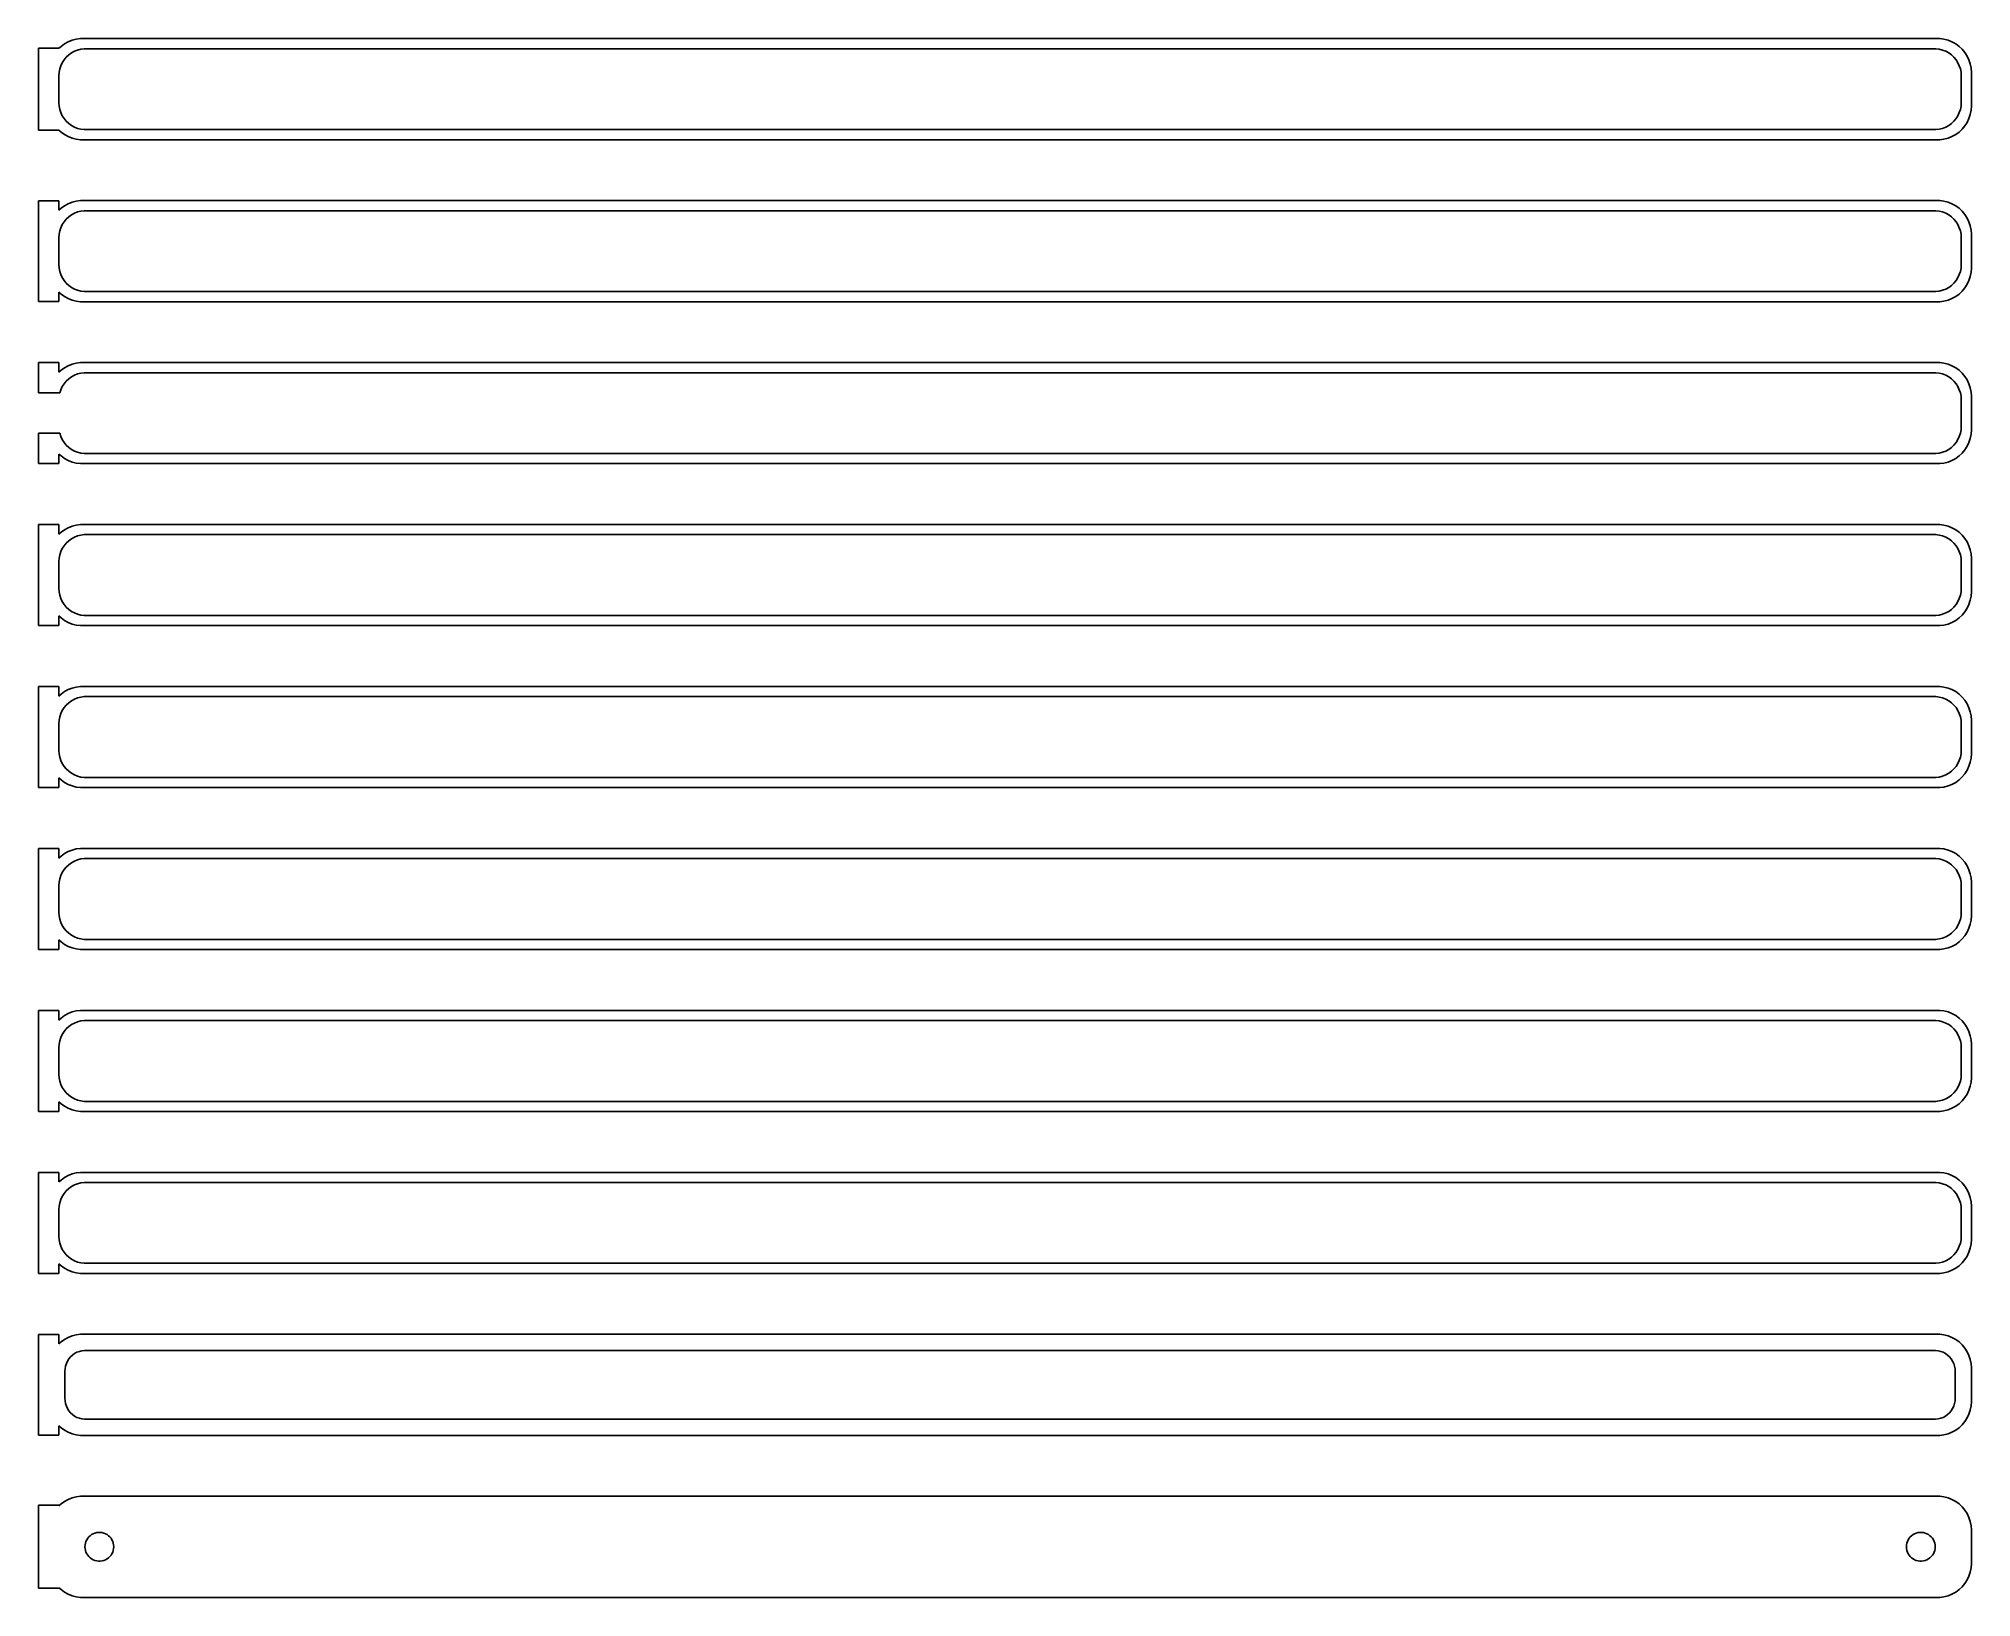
# Model space of a CAD drawing. Header units: metres. Extents: x -144 to 142, y 233 to 463.
import ezdxf

# ---------------------------------------------------------------- set-up
doc = ezdxf.new("R2010")
doc.units = ezdxf.units.M

msp = doc.modelspace()

# ---------------------------------------------------------------- linework, layer by layer
for p, q in [((-141, 462.059), (-144, 462.059)), ((-144, 462.059), (-144, 449.941)), ((-140.687, 462.353), (-141, 462.059)), ((-140.179, 462.722), (-140.687, 462.353)), ((-139.629, 463.024), (-140.179, 462.722)), ((-139.045, 463.255), (-139.629, 463.024)), ((-139.55, 461.082), (-139.143, 461.377)), ((-139.143, 461.377), (-138.703, 461.619)), ((-138.437, 463.411), (-139.045, 463.255)), ((-138.703, 461.619), (-138.236, 461.804)), ((-137.814, 463.49), (-138.437, 463.411)), ((-138.236, 461.804), (-137.75, 461.929)), ((137.814, 463.49), (-137.814, 463.49)), ((-137.75, 461.929), (-137.251, 461.992)), ((-137.251, 461.992), (137.251, 461.992)), ((137.251, 461.992), (137.75, 461.929)), ((137.75, 461.929), (138.236, 461.804)), ((138.437, 463.411), (137.814, 463.49)), ((138.236, 461.804), (138.703, 461.619)), ((139.045, 463.255), (138.437, 463.411)), ((138.703, 461.619), (139.143, 461.377)), ((139.629, 463.024), (139.045, 463.255)), ((139.143, 461.377), (139.55, 461.082)), ((140.179, 462.722), (139.629, 463.024)), ((140.687, 462.353), (140.179, 462.722)), ((141.145, 461.923), (140.687, 462.353)), ((141.545, 461.439), (141.145, 461.923)), ((141.882, 460.909), (141.545, 461.439)), ((-141, 458), (-140.968, 458.501)), ((-140.968, 458.501), (-140.874, 458.995)), ((-140.874, 458.995), (-140.719, 459.472)), ((-140.719, 459.472), (-140.505, 459.927)), ((-140.505, 459.927), (-140.236, 460.351)), ((-140.236, 460.351), (-139.916, 460.738)), ((-139.916, 460.738), (-139.55, 461.082)), ((139.55, 461.082), (139.916, 460.738)), ((139.916, 460.738), (140.236, 460.351)), ((140.236, 460.351), (140.505, 459.927)), ((140.505, 459.927), (140.719, 459.472)), ((140.719, 459.472), (140.874, 458.995)), ((140.874, 458.995), (140.968, 458.501)), ((140.968, 458.501), (141, 458)), ((142.149, 460.341), (141.882, 460.909)), ((142.343, 459.743), (142.149, 460.341)), ((142.461, 459.127), (142.343, 459.743)), ((142.5, 458.5), (142.461, 459.127)), ((142.5, 453.5), (142.5, 458.5)), ((-141, 454), (-141, 458)), ((141, 458), (141, 454)), ((-140.968, 453.499), (-141, 454)), ((-140.874, 453.005), (-140.968, 453.499)), ((-140.719, 452.528), (-140.874, 453.005)), ((140.874, 453.005), (140.719, 452.528)), ((140.968, 453.499), (140.874, 453.005)), ((141, 454), (140.968, 453.499)), ((142.343, 452.257), (142.461, 452.873)), ((142.461, 452.873), (142.5, 453.5)), ((-144, 449.941), (-141, 449.941)), ((-141, 449.941), (-140.687, 449.647)), ((-140.505, 452.073), (-140.719, 452.528)), ((-140.236, 451.649), (-140.505, 452.073)), ((-139.916, 451.262), (-140.236, 451.649)), ((-139.55, 450.918), (-139.916, 451.262)), ((-139.143, 450.623), (-139.55, 450.918)), ((-138.703, 450.381), (-139.143, 450.623)), ((-138.236, 450.196), (-138.703, 450.381)), ((-137.75, 450.071), (-138.236, 450.196)), ((-137.251, 450.008), (-137.75, 450.071)), ((137.251, 450.008), (-137.251, 450.008)), ((137.75, 450.071), (137.251, 450.008)), ((138.236, 450.196), (137.75, 450.071)), ((138.703, 450.381), (138.236, 450.196)), ((139.143, 450.623), (138.703, 450.381)), ((139.55, 450.918), (139.143, 450.623)), ((139.916, 451.262), (139.55, 450.918)), ((140.236, 451.649), (139.916, 451.262)), ((140.505, 452.073), (140.236, 451.649)), ((140.719, 452.528), (140.505, 452.073)), ((140.687, 449.647), (141.145, 450.077)), ((141.145, 450.077), (141.545, 450.561)), ((141.545, 450.561), (141.882, 451.091)), ((141.882, 451.091), (142.149, 451.659)), ((142.149, 451.659), (142.343, 452.257)), ((-140.687, 449.647), (-140.179, 449.278)), ((-140.179, 449.278), (-139.629, 448.976)), ((-139.629, 448.976), (-139.045, 448.745)), ((-139.045, 448.745), (-138.437, 448.589)), ((-138.437, 448.589), (-137.814, 448.51)), ((-137.814, 448.51), (137.814, 448.51)), ((137.814, 448.51), (138.437, 448.589)), ((138.437, 448.589), (139.045, 448.745)), ((139.045, 448.745), (139.629, 448.976)), ((139.629, 448.976), (140.179, 449.278)), ((140.179, 449.278), (140.687, 449.647)), ((-141, 439.467), (-144, 439.467)), ((-144, 439.467), (-144, 424.533)), ((-141, 438.059), (-141, 439.467)), ((-140.687, 438.353), (-141, 438.059)), ((-140.179, 438.722), (-140.687, 438.353)), ((-139.629, 439.024), (-140.179, 438.722)), ((-139.045, 439.255), (-139.629, 439.024)), ((-138.437, 439.411), (-139.045, 439.255)), ((-137.814, 439.49), (-138.437, 439.411)), ((137.814, 439.49), (-137.814, 439.49)), ((138.437, 439.411), (137.814, 439.49)), ((139.045, 439.255), (138.437, 439.411)), ((139.629, 439.024), (139.045, 439.255)), ((140.179, 438.722), (139.629, 439.024)), ((140.687, 438.353), (140.179, 438.722)), ((141.145, 437.923), (140.687, 438.353)), ((-140.719, 435.472), (-140.505, 435.927)), ((-140.505, 435.927), (-140.236, 436.351)), ((-140.236, 436.351), (-139.916, 436.738)), ((-139.916, 436.738), (-139.55, 437.082)), ((-139.55, 437.082), (-139.143, 437.377)), ((-139.143, 437.377), (-138.703, 437.619)), ((-138.703, 437.619), (-138.236, 437.804)), ((-138.236, 437.804), (-137.75, 437.929)), ((-137.75, 437.929), (-137.251, 437.992)), ((-137.251, 437.992), (137.251, 437.992)), ((137.251, 437.992), (137.75, 437.929)), ((137.75, 437.929), (138.236, 437.804)), ((138.236, 437.804), (138.703, 437.619)), ((138.703, 437.619), (139.143, 437.377)), ((139.143, 437.377), (139.55, 437.082)), ((139.55, 437.082), (139.916, 436.738)), ((139.916, 436.738), (140.236, 436.351)), ((140.236, 436.351), (140.505, 435.927)), ((140.505, 435.927), (140.719, 435.472)), ((141.545, 437.439), (141.145, 437.923)), ((141.882, 436.909), (141.545, 437.439)), ((142.149, 436.341), (141.882, 436.909)), ((142.343, 435.743), (142.149, 436.341)), ((142.461, 435.127), (142.343, 435.743)), ((-141, 434), (-140.968, 434.501)), ((-141, 430), (-141, 434)), ((-140.968, 434.501), (-140.874, 434.995)), ((-140.874, 434.995), (-140.719, 435.472)), ((140.719, 435.472), (140.874, 434.995)), ((140.874, 434.995), (140.968, 434.501)), ((140.968, 434.501), (141, 434)), ((141, 434), (141, 430)), ((142.5, 434.5), (142.461, 435.127)), ((142.5, 429.5), (142.5, 434.5)), ((-140.968, 429.499), (-141, 430)), ((141, 430), (140.968, 429.499)), ((-140.874, 429.005), (-140.968, 429.499)), ((-140.719, 428.528), (-140.874, 429.005)), ((-140.505, 428.073), (-140.719, 428.528)), ((-140.236, 427.649), (-140.505, 428.073)), ((-139.916, 427.262), (-140.236, 427.649)), ((-139.55, 426.918), (-139.916, 427.262)), ((-139.143, 426.623), (-139.55, 426.918)), ((139.55, 426.918), (139.143, 426.623)), ((139.916, 427.262), (139.55, 426.918)), ((140.236, 427.649), (139.916, 427.262)), ((140.505, 428.073), (140.236, 427.649)), ((140.719, 428.528), (140.505, 428.073)), ((140.874, 429.005), (140.719, 428.528)), ((140.968, 429.499), (140.874, 429.005)), ((141.545, 426.561), (141.882, 427.091)), ((141.882, 427.091), (142.149, 427.659)), ((142.149, 427.659), (142.343, 428.257)), ((142.343, 428.257), (142.461, 428.873)), ((142.461, 428.873), (142.5, 429.5)), ((-144, 424.533), (-141, 424.533)), ((-141, 424.533), (-141, 425.941)), ((-141, 425.941), (-140.687, 425.647)), ((-140.687, 425.647), (-140.179, 425.278)), ((-140.179, 425.278), (-139.629, 424.976)), ((-139.629, 424.976), (-139.045, 424.745)), ((-138.703, 426.381), (-139.143, 426.623)), ((-139.045, 424.745), (-138.437, 424.589)), ((-138.236, 426.196), (-138.703, 426.381)), ((-138.437, 424.589), (-137.814, 424.51)), ((-137.75, 426.071), (-138.236, 426.196)), ((-137.814, 424.51), (137.814, 424.51)), ((-137.251, 426.008), (-137.75, 426.071)), ((137.251, 426.008), (-137.251, 426.008)), ((137.75, 426.071), (137.251, 426.008)), ((138.236, 426.196), (137.75, 426.071)), ((137.814, 424.51), (138.437, 424.589)), ((138.703, 426.381), (138.236, 426.196)), ((138.437, 424.589), (139.045, 424.745)), ((139.143, 426.623), (138.703, 426.381)), ((139.045, 424.745), (139.629, 424.976)), ((139.629, 424.976), (140.179, 425.278)), ((140.179, 425.278), (140.687, 425.647)), ((140.687, 425.647), (141.145, 426.077)), ((141.145, 426.077), (141.545, 426.561)), ((-141, 415.49), (-144, 415.49)), ((-144, 415.49), (-144, 410.994)), ((-141, 414.059), (-141, 415.49)), ((-137.814, 415.49), (-138.437, 415.411)), ((137.814, 415.49), (-137.814, 415.49)), ((138.437, 415.411), (137.814, 415.49)), ((-140.687, 414.353), (-141, 414.059)), ((-140.179, 414.722), (-140.687, 414.353)), ((-140.236, 412.351), (-139.916, 412.738)), ((-139.629, 415.024), (-140.179, 414.722)), ((-139.916, 412.738), (-139.55, 413.082)), ((-139.045, 415.255), (-139.629, 415.024)), ((-139.55, 413.082), (-139.143, 413.377)), ((-139.143, 413.377), (-138.703, 413.619)), ((-138.437, 415.411), (-139.045, 415.255)), ((-138.703, 413.619), (-138.236, 413.804)), ((-138.236, 413.804), (-137.75, 413.929)), ((-137.75, 413.929), (-137.251, 413.992)), ((-137.251, 413.992), (137.251, 413.992)), ((137.251, 413.992), (137.75, 413.929)), ((137.75, 413.929), (138.236, 413.804)), ((138.236, 413.804), (138.703, 413.619)), ((139.045, 415.255), (138.437, 415.411)), ((138.703, 413.619), (139.143, 413.377)), ((139.629, 415.024), (139.045, 415.255)), ((139.143, 413.377), (139.55, 413.082)), ((139.55, 413.082), (139.916, 412.738)), ((140.179, 414.722), (139.629, 415.024)), ((139.916, 412.738), (140.236, 412.351)), ((140.687, 414.353), (140.179, 414.722)), ((141.145, 413.923), (140.687, 414.353)), ((141.545, 413.439), (141.145, 413.923)), ((141.882, 412.909), (141.545, 413.439)), ((142.149, 412.341), (141.882, 412.909)), ((-144, 410.994), (-140.874, 410.994)), ((-140.874, 410.995), (-140.719, 411.472)), ((-140.874, 410.994), (-140.874, 410.995)), ((-140.719, 411.472), (-140.505, 411.927)), ((-140.505, 411.927), (-140.236, 412.351)), ((140.236, 412.351), (140.505, 411.927)), ((140.505, 411.927), (140.719, 411.472)), ((140.719, 411.472), (140.874, 410.995)), ((140.874, 410.995), (140.968, 410.501)), ((140.968, 410.501), (141, 410)), ((141, 410), (141, 406)), ((142.343, 411.743), (142.149, 412.341)), ((142.461, 411.127), (142.343, 411.743)), ((142.5, 410.5), (142.461, 411.127)), ((142.5, 405.5), (142.5, 410.5)), ((-140.874, 405.006), (-144, 405.006)), ((-144, 405.006), (-144, 400.51)), ((-140.874, 405.005), (-140.874, 405.006)), ((-140.719, 404.528), (-140.874, 405.005)), ((-140.505, 404.073), (-140.719, 404.528)), ((-140.236, 403.649), (-140.505, 404.073)), ((140.505, 404.073), (140.236, 403.649)), ((140.719, 404.528), (140.505, 404.073)), ((140.874, 405.005), (140.719, 404.528)), ((140.968, 405.499), (140.874, 405.005)), ((141, 406), (140.968, 405.499)), ((142.149, 403.659), (142.343, 404.257)), ((142.343, 404.257), (142.461, 404.873)), ((142.461, 404.873), (142.5, 405.5)), ((-141, 401.941), (-140.687, 401.647)), ((-141, 400.51), (-141, 401.941)), ((-140.687, 401.647), (-140.179, 401.278)), ((-139.916, 403.262), (-140.236, 403.649)), ((-140.179, 401.278), (-139.629, 400.976)), ((-139.55, 402.918), (-139.916, 403.262)), ((-139.143, 402.623), (-139.55, 402.918)), ((-138.703, 402.381), (-139.143, 402.623)), ((-138.236, 402.196), (-138.703, 402.381)), ((-137.75, 402.071), (-138.236, 402.196)), ((-137.251, 402.008), (-137.75, 402.071)), ((137.251, 402.008), (-137.251, 402.008)), ((137.75, 402.071), (137.251, 402.008)), ((138.236, 402.196), (137.75, 402.071)), ((138.703, 402.381), (138.236, 402.196)), ((139.143, 402.623), (138.703, 402.381)), ((139.55, 402.918), (139.143, 402.623)), ((139.916, 403.262), (139.55, 402.918)), ((139.629, 400.976), (140.179, 401.278)), ((140.236, 403.649), (139.916, 403.262)), ((140.179, 401.278), (140.687, 401.647)), ((140.687, 401.647), (141.145, 402.077)), ((141.145, 402.077), (141.545, 402.561)), ((141.545, 402.561), (141.882, 403.091)), ((141.882, 403.091), (142.149, 403.659)), ((-144, 400.51), (-141, 400.51)), ((-139.629, 400.976), (-139.045, 400.745)), ((-139.045, 400.745), (-138.437, 400.589)), ((-138.437, 400.589), (-137.814, 400.51)), ((-137.814, 400.51), (137.814, 400.51)), ((137.814, 400.51), (138.437, 400.589)), ((138.437, 400.589), (139.045, 400.745)), ((139.045, 400.745), (139.629, 400.976)), ((-141, 391.49), (-144, 391.49)), ((-144, 391.49), (-144, 376.51)), ((-141, 390.059), (-141, 391.49)), ((-140.687, 390.353), (-141, 390.059)), ((-140.179, 390.722), (-140.687, 390.353)), ((-139.629, 391.024), (-140.179, 390.722)), ((-139.045, 391.255), (-139.629, 391.024)), ((-138.437, 391.411), (-139.045, 391.255)), ((-138.703, 389.619), (-138.236, 389.804)), ((-137.814, 391.49), (-138.437, 391.411)), ((-138.236, 389.804), (-137.75, 389.929)), ((137.814, 391.49), (-137.814, 391.49)), ((-137.75, 389.929), (-137.251, 389.992)), ((-137.251, 389.992), (137.251, 389.992)), ((137.251, 389.992), (137.75, 389.929)), ((137.75, 389.929), (138.236, 389.804)), ((138.437, 391.411), (137.814, 391.49)), ((138.236, 389.804), (138.703, 389.619)), ((139.045, 391.255), (138.437, 391.411)), ((139.629, 391.024), (139.045, 391.255)), ((140.179, 390.722), (139.629, 391.024)), ((140.687, 390.353), (140.179, 390.722)), ((141.145, 389.923), (140.687, 390.353)), ((141.545, 389.439), (141.145, 389.923)), ((-140.968, 386.501), (-140.874, 386.995)), ((-140.874, 386.995), (-140.719, 387.472)), ((-140.719, 387.472), (-140.505, 387.927)), ((-140.505, 387.927), (-140.236, 388.351)), ((-140.236, 388.351), (-139.916, 388.738)), ((-139.916, 388.738), (-139.55, 389.082)), ((-139.55, 389.082), (-139.143, 389.377)), ((-139.143, 389.377), (-138.703, 389.619)), ((138.703, 389.619), (139.143, 389.377)), ((139.143, 389.377), (139.55, 389.082)), ((139.55, 389.082), (139.916, 388.738)), ((139.916, 388.738), (140.236, 388.351)), ((140.236, 388.351), (140.505, 387.927)), ((140.505, 387.927), (140.719, 387.472)), ((140.719, 387.472), (140.874, 386.995)), ((140.874, 386.995), (140.968, 386.501)), ((141.882, 388.909), (141.545, 389.439)), ((142.149, 388.341), (141.882, 388.909)), ((142.343, 387.743), (142.149, 388.341)), ((142.461, 387.127), (142.343, 387.743)), ((142.5, 386.5), (142.461, 387.127)), ((-141, 386), (-140.968, 386.501)), ((-141, 382), (-141, 386)), ((140.968, 386.501), (141, 386)), ((141, 386), (141, 382)), ((142.5, 381.5), (142.5, 386.5)), ((-140.968, 381.499), (-141, 382)), ((-140.874, 381.005), (-140.968, 381.499)), ((140.968, 381.499), (140.874, 381.005)), ((141, 382), (140.968, 381.499)), ((142.461, 380.873), (142.5, 381.5)), ((-140.719, 380.528), (-140.874, 381.005)), ((-140.505, 380.073), (-140.719, 380.528)), ((-140.236, 379.649), (-140.505, 380.073)), ((-139.916, 379.262), (-140.236, 379.649)), ((-139.55, 378.918), (-139.916, 379.262)), ((-139.143, 378.623), (-139.55, 378.918)), ((-138.703, 378.381), (-139.143, 378.623)), ((-138.236, 378.196), (-138.703, 378.381)), ((-137.75, 378.071), (-138.236, 378.196)), ((138.236, 378.196), (137.75, 378.071)), ((138.703, 378.381), (138.236, 378.196)), ((139.143, 378.623), (138.703, 378.381)), ((139.55, 378.918), (139.143, 378.623)), ((139.916, 379.262), (139.55, 378.918)), ((140.236, 379.649), (139.916, 379.262)), ((140.505, 380.073), (140.236, 379.649)), ((140.719, 380.528), (140.505, 380.073)), ((140.874, 381.005), (140.719, 380.528)), ((141.145, 378.077), (141.545, 378.561)), ((141.545, 378.561), (141.882, 379.091)), ((141.882, 379.091), (142.149, 379.659)), ((142.149, 379.659), (142.343, 380.257)), ((142.343, 380.257), (142.461, 380.873)), ((-144, 376.51), (-141, 376.51)), ((-141, 377.941), (-140.687, 377.647)), ((-141, 376.51), (-141, 377.941)), ((-140.687, 377.647), (-140.179, 377.278)), ((-140.179, 377.278), (-139.629, 376.976)), ((-139.629, 376.976), (-139.045, 376.745)), ((-139.045, 376.745), (-138.437, 376.589)), ((-138.437, 376.589), (-137.814, 376.51)), ((-137.814, 376.51), (137.814, 376.51)), ((-137.251, 378.008), (-137.75, 378.071)), ((137.251, 378.008), (-137.251, 378.008)), ((137.75, 378.071), (137.251, 378.008)), ((137.814, 376.51), (138.437, 376.589)), ((138.437, 376.589), (139.045, 376.745)), ((139.045, 376.745), (139.629, 376.976)), ((139.629, 376.976), (140.179, 377.278)), ((140.179, 377.278), (140.687, 377.647)), ((140.687, 377.647), (141.145, 378.077)), ((-141, 367.49), (-144, 367.49)), ((-144, 367.49), (-144, 352.51)), ((-141, 366.059), (-141, 367.49)), ((-140.179, 366.722), (-140.687, 366.353)), ((-139.629, 367.024), (-140.179, 366.722)), ((-139.045, 367.255), (-139.629, 367.024)), ((-138.437, 367.411), (-139.045, 367.255)), ((-137.814, 367.49), (-138.437, 367.411)), ((137.814, 367.49), (-137.814, 367.49)), ((138.437, 367.411), (137.814, 367.49)), ((139.045, 367.255), (138.437, 367.411)), ((139.629, 367.024), (139.045, 367.255)), ((140.179, 366.722), (139.629, 367.024)), ((140.687, 366.353), (140.179, 366.722)), ((-140.687, 366.353), (-141, 366.059)), ((-140.719, 363.472), (-140.505, 363.927)), ((-140.505, 363.927), (-140.236, 364.351)), ((-140.236, 364.351), (-139.916, 364.738)), ((-139.916, 364.738), (-139.55, 365.082)), ((-139.55, 365.082), (-139.143, 365.377)), ((-139.143, 365.377), (-138.703, 365.619)), ((-138.703, 365.619), (-138.236, 365.804)), ((-138.236, 365.804), (-137.75, 365.929)), ((-137.75, 365.929), (-137.251, 365.992)), ((-137.251, 365.992), (137.251, 365.992)), ((137.251, 365.992), (137.75, 365.929)), ((137.75, 365.929), (138.236, 365.804)), ((138.236, 365.804), (138.703, 365.619)), ((138.703, 365.619), (139.143, 365.377)), ((139.143, 365.377), (139.55, 365.082)), ((139.55, 365.082), (139.916, 364.738)), ((139.916, 364.738), (140.236, 364.351)), ((140.236, 364.351), (140.505, 363.927)), ((140.505, 363.927), (140.719, 363.472)), ((141.145, 365.923), (140.687, 366.353)), ((141.545, 365.439), (141.145, 365.923)), ((141.882, 364.909), (141.545, 365.439)), ((142.149, 364.341), (141.882, 364.909)), ((142.343, 363.743), (142.149, 364.341)), ((-141, 362), (-140.968, 362.501)), ((-141, 358), (-141, 362)), ((-140.968, 362.501), (-140.874, 362.995)), ((-140.874, 362.995), (-140.719, 363.472)), ((140.719, 363.472), (140.874, 362.995)), ((140.874, 362.995), (140.968, 362.501)), ((140.968, 362.501), (141, 362)), ((141, 362), (141, 358)), ((142.461, 363.127), (142.343, 363.743)), ((142.5, 362.5), (142.461, 363.127)), ((142.5, 357.5), (142.5, 362.5)), ((-140.968, 357.499), (-141, 358)), ((-140.874, 357.005), (-140.968, 357.499)), ((-140.719, 356.528), (-140.874, 357.005)), ((-140.505, 356.073), (-140.719, 356.528)), ((-140.236, 355.649), (-140.505, 356.073)), ((-139.916, 355.262), (-140.236, 355.649)), ((-139.55, 354.918), (-139.916, 355.262)), ((139.916, 355.262), (139.55, 354.918)), ((140.236, 355.649), (139.916, 355.262)), ((140.505, 356.073), (140.236, 355.649)), ((140.719, 356.528), (140.505, 356.073)), ((140.874, 357.005), (140.719, 356.528)), ((140.968, 357.499), (140.874, 357.005)), ((141, 358), (140.968, 357.499)), ((141.882, 355.091), (142.149, 355.659)), ((142.149, 355.659), (142.343, 356.257)), ((142.343, 356.257), (142.461, 356.873)), ((142.461, 356.873), (142.5, 357.5)), ((-144, 352.51), (-141, 352.51)), ((-141, 353.941), (-140.687, 353.647)), ((-141, 352.51), (-141, 353.941)), ((-140.687, 353.647), (-140.179, 353.278)), ((-140.179, 353.278), (-139.629, 352.976)), ((-139.629, 352.976), (-139.045, 352.745)), ((-139.143, 354.623), (-139.55, 354.918)), ((-138.703, 354.381), (-139.143, 354.623)), ((-139.045, 352.745), (-138.437, 352.589)), ((-138.236, 354.196), (-138.703, 354.381)), ((-138.437, 352.589), (-137.814, 352.51)), ((-137.75, 354.071), (-138.236, 354.196)), ((-137.814, 352.51), (137.814, 352.51)), ((-137.251, 354.008), (-137.75, 354.071)), ((137.251, 354.008), (-137.251, 354.008)), ((137.75, 354.071), (137.251, 354.008)), ((138.236, 354.196), (137.75, 354.071)), ((137.814, 352.51), (138.437, 352.589)), ((138.703, 354.381), (138.236, 354.196)), ((138.437, 352.589), (139.045, 352.745)), ((139.143, 354.623), (138.703, 354.381)), ((139.045, 352.745), (139.629, 352.976)), ((139.55, 354.918), (139.143, 354.623)), ((139.629, 352.976), (140.179, 353.278)), ((140.179, 353.278), (140.687, 353.647)), ((140.687, 353.647), (141.145, 354.077)), ((141.145, 354.077), (141.545, 354.561)), ((141.545, 354.561), (141.882, 355.091)), ((-141, 343.49), (-144, 343.49)), ((-144, 343.49), (-144, 328.51)), ((-141, 342.059), (-141, 343.49)), ((-140.687, 342.353), (-141, 342.059)), ((-140.179, 342.722), (-140.687, 342.353)), ((-139.629, 343.024), (-140.179, 342.722)), ((-139.916, 340.738), (-139.55, 341.082)), ((-139.045, 343.255), (-139.629, 343.024)), ((-139.55, 341.082), (-139.143, 341.377)), ((-139.143, 341.377), (-138.703, 341.619)), ((-138.437, 343.411), (-139.045, 343.255)), ((-138.703, 341.619), (-138.236, 341.804)), ((-137.814, 343.49), (-138.437, 343.411)), ((-138.236, 341.804), (-137.75, 341.929)), ((137.814, 343.49), (-137.814, 343.49)), ((-137.75, 341.929), (-137.251, 341.992)), ((-137.251, 341.992), (137.251, 341.992)), ((137.251, 341.992), (137.75, 341.929)), ((137.75, 341.929), (138.236, 341.804)), ((138.437, 343.411), (137.814, 343.49)), ((138.236, 341.804), (138.703, 341.619)), ((139.045, 343.255), (138.437, 343.411)), ((138.703, 341.619), (139.143, 341.377)), ((139.629, 343.024), (139.045, 343.255)), ((139.143, 341.377), (139.55, 341.082)), ((139.55, 341.082), (139.916, 340.738)), ((140.179, 342.722), (139.629, 343.024)), ((140.687, 342.353), (140.179, 342.722)), ((141.145, 341.923), (140.687, 342.353)), ((141.545, 341.439), (141.145, 341.923)), ((141.882, 340.909), (141.545, 341.439)), ((-141, 338), (-140.968, 338.501)), ((-140.968, 338.501), (-140.874, 338.995)), ((-140.874, 338.995), (-140.719, 339.472)), ((-140.719, 339.472), (-140.505, 339.927)), ((-140.505, 339.927), (-140.236, 340.351)), ((-140.236, 340.351), (-139.916, 340.738)), ((139.916, 340.738), (140.236, 340.351)), ((140.236, 340.351), (140.505, 339.927)), ((140.505, 339.927), (140.719, 339.472)), ((140.719, 339.472), (140.874, 338.995)), ((140.874, 338.995), (140.968, 338.501)), ((140.968, 338.501), (141, 338)), ((142.149, 340.341), (141.882, 340.909)), ((142.343, 339.743), (142.149, 340.341)), ((142.461, 339.127), (142.343, 339.743)), ((142.5, 338.5), (142.461, 339.127)), ((142.5, 333.5), (142.5, 338.5)), ((-141, 334), (-141, 338)), ((141, 338), (141, 334)), ((-140.968, 333.499), (-141, 334)), ((-140.874, 333.005), (-140.968, 333.499)), ((-140.719, 332.528), (-140.874, 333.005)), ((-140.505, 332.073), (-140.719, 332.528)), ((140.719, 332.528), (140.505, 332.073)), ((140.874, 333.005), (140.719, 332.528)), ((140.968, 333.499), (140.874, 333.005)), ((141, 334), (140.968, 333.499)), ((142.343, 332.257), (142.461, 332.873)), ((142.461, 332.873), (142.5, 333.5)), ((-141, 329.941), (-140.687, 329.647)), ((-141, 328.51), (-141, 329.941)), ((-140.687, 329.647), (-140.179, 329.278)), ((-140.236, 331.649), (-140.505, 332.073)), ((-139.916, 331.262), (-140.236, 331.649)), ((-139.55, 330.918), (-139.916, 331.262)), ((-139.143, 330.623), (-139.55, 330.918)), ((-138.703, 330.381), (-139.143, 330.623)), ((-138.236, 330.196), (-138.703, 330.381)), ((-137.75, 330.071), (-138.236, 330.196)), ((-137.251, 330.008), (-137.75, 330.071)), ((137.251, 330.008), (-137.251, 330.008)), ((137.75, 330.071), (137.251, 330.008)), ((138.236, 330.196), (137.75, 330.071)), ((138.703, 330.381), (138.236, 330.196)), ((139.143, 330.623), (138.703, 330.381)), ((139.55, 330.918), (139.143, 330.623)), ((139.916, 331.262), (139.55, 330.918)), ((140.236, 331.649), (139.916, 331.262)), ((140.179, 329.278), (140.687, 329.647)), ((140.505, 332.073), (140.236, 331.649)), ((140.687, 329.647), (141.145, 330.077)), ((141.145, 330.077), (141.545, 330.561)), ((141.545, 330.561), (141.882, 331.091)), ((141.882, 331.091), (142.149, 331.659)), ((142.149, 331.659), (142.343, 332.257)), ((-144, 328.51), (-141, 328.51)), ((-140.179, 329.278), (-139.629, 328.976)), ((-139.629, 328.976), (-139.045, 328.745)), ((-139.045, 328.745), (-138.437, 328.589)), ((-138.437, 328.589), (-137.814, 328.51)), ((-137.814, 328.51), (137.814, 328.51)), ((137.814, 328.51), (138.437, 328.589)), ((138.437, 328.589), (139.045, 328.745)), ((139.045, 328.745), (139.629, 328.976)), ((139.629, 328.976), (140.179, 329.278)), ((-141, 319.49), (-144, 319.49)), ((-144, 319.49), (-144, 304.51)), ((-141, 318.059), (-141, 319.49)), ((-140.687, 318.353), (-141, 318.059)), ((-140.179, 318.722), (-140.687, 318.353)), ((-139.629, 319.024), (-140.179, 318.722)), ((-139.045, 319.255), (-139.629, 319.024)), ((-138.437, 319.411), (-139.045, 319.255)), ((-137.814, 319.49), (-138.437, 319.411)), ((137.814, 319.49), (-137.814, 319.49)), ((138.437, 319.411), (137.814, 319.49)), ((139.045, 319.255), (138.437, 319.411)), ((139.629, 319.024), (139.045, 319.255)), ((140.179, 318.722), (139.629, 319.024)), ((140.687, 318.353), (140.179, 318.722)), ((141.145, 317.923), (140.687, 318.353)), ((-140.874, 314.995), (-140.719, 315.472)), ((-140.719, 315.472), (-140.505, 315.927)), ((-140.505, 315.927), (-140.236, 316.351)), ((-140.236, 316.351), (-139.916, 316.738)), ((-139.916, 316.738), (-139.55, 317.082)), ((-139.55, 317.082), (-139.143, 317.377)), ((-139.143, 317.377), (-138.703, 317.619)), ((-138.703, 317.619), (-138.236, 317.804)), ((-138.236, 317.804), (-137.75, 317.929)), ((-137.75, 317.929), (-137.251, 317.992)), ((-137.251, 317.992), (137.251, 317.992)), ((137.251, 317.992), (137.75, 317.929)), ((137.75, 317.929), (138.236, 317.804)), ((138.236, 317.804), (138.703, 317.619)), ((138.703, 317.619), (139.143, 317.377)), ((139.143, 317.377), (139.55, 317.082)), ((139.55, 317.082), (139.916, 316.738)), ((139.916, 316.738), (140.236, 316.351)), ((140.236, 316.351), (140.505, 315.927)), ((140.505, 315.927), (140.719, 315.472)), ((140.719, 315.472), (140.874, 314.995)), ((141.545, 317.439), (141.145, 317.923)), ((141.882, 316.909), (141.545, 317.439)), ((142.149, 316.341), (141.882, 316.909)), ((142.343, 315.743), (142.149, 316.341)), ((142.461, 315.127), (142.343, 315.743)), ((-141, 314), (-140.968, 314.501)), ((-141, 310), (-141, 314)), ((-140.968, 314.501), (-140.874, 314.995)), ((140.874, 314.995), (140.968, 314.501)), ((140.968, 314.501), (141, 314)), ((141, 314), (141, 310)), ((142.5, 314.5), (142.461, 315.127)), ((142.5, 309.5), (142.5, 314.5)), ((-140.968, 309.499), (-141, 310)), ((-140.874, 309.005), (-140.968, 309.499)), ((140.968, 309.499), (140.874, 309.005)), ((141, 310), (140.968, 309.499)), ((142.461, 308.873), (142.5, 309.5)), ((-140.719, 308.528), (-140.874, 309.005)), ((-140.505, 308.073), (-140.719, 308.528)), ((-140.236, 307.649), (-140.505, 308.073)), ((-139.916, 307.262), (-140.236, 307.649)), ((-139.55, 306.918), (-139.916, 307.262)), ((-139.143, 306.623), (-139.55, 306.918)), ((-138.703, 306.381), (-139.143, 306.623)), ((139.143, 306.623), (138.703, 306.381)), ((139.55, 306.918), (139.143, 306.623)), ((139.916, 307.262), (139.55, 306.918)), ((140.236, 307.649), (139.916, 307.262)), ((140.505, 308.073), (140.236, 307.649)), ((140.719, 308.528), (140.505, 308.073)), ((140.874, 309.005), (140.719, 308.528)), ((141.145, 306.077), (141.545, 306.561)), ((141.545, 306.561), (141.882, 307.091)), ((141.882, 307.091), (142.149, 307.659)), ((142.149, 307.659), (142.343, 308.257)), ((142.343, 308.257), (142.461, 308.873)), ((-144, 304.51), (-141, 304.51)), ((-141, 305.941), (-140.687, 305.647)), ((-141, 304.51), (-141, 305.941)), ((-140.687, 305.647), (-140.179, 305.278)), ((-140.179, 305.278), (-139.629, 304.976)), ((-139.629, 304.976), (-139.045, 304.745)), ((-139.045, 304.745), (-138.437, 304.589)), ((-138.236, 306.196), (-138.703, 306.381)), ((-138.437, 304.589), (-137.814, 304.51)), ((-137.75, 306.071), (-138.236, 306.196)), ((-137.814, 304.51), (137.814, 304.51)), ((-137.251, 306.008), (-137.75, 306.071)), ((137.251, 306.008), (-137.251, 306.008)), ((137.75, 306.071), (137.251, 306.008)), ((138.236, 306.196), (137.75, 306.071)), ((137.814, 304.51), (138.437, 304.589)), ((138.703, 306.381), (138.236, 306.196)), ((138.437, 304.589), (139.045, 304.745)), ((139.045, 304.745), (139.629, 304.976)), ((139.629, 304.976), (140.179, 305.278)), ((140.179, 305.278), (140.687, 305.647)), ((140.687, 305.647), (141.145, 306.077)), ((-141, 295.49), (-144, 295.49)), ((-144, 295.49), (-144, 280.51)), ((-141, 294.059), (-141, 295.49)), ((-139.045, 295.255), (-139.629, 295.024)), ((-138.437, 295.411), (-139.045, 295.255)), ((-137.814, 295.49), (-138.437, 295.411)), ((137.814, 295.49), (-137.814, 295.49)), ((138.437, 295.411), (137.814, 295.49)), ((139.045, 295.255), (138.437, 295.411)), ((139.629, 295.024), (139.045, 295.255)), ((-140.687, 294.353), (-141, 294.059)), ((-140.179, 294.722), (-140.687, 294.353)), ((-140.505, 291.927), (-140.236, 292.351)), ((-140.236, 292.351), (-139.916, 292.738)), ((-139.629, 295.024), (-140.179, 294.722)), ((-139.916, 292.738), (-139.55, 293.082)), ((-139.55, 293.082), (-139.143, 293.377)), ((-139.143, 293.377), (-138.703, 293.619)), ((-138.703, 293.619), (-138.236, 293.804)), ((-138.236, 293.804), (-137.75, 293.929)), ((-137.75, 293.929), (-137.251, 293.992)), ((-137.251, 293.992), (137.251, 293.992)), ((137.251, 293.992), (137.75, 293.929)), ((137.75, 293.929), (138.236, 293.804)), ((138.236, 293.804), (138.703, 293.619)), ((138.703, 293.619), (139.143, 293.377)), ((139.143, 293.377), (139.55, 293.082)), ((139.55, 293.082), (139.916, 292.738)), ((140.179, 294.722), (139.629, 295.024)), ((139.916, 292.738), (140.236, 292.351)), ((140.687, 294.353), (140.179, 294.722)), ((140.236, 292.351), (140.505, 291.927)), ((141.145, 293.923), (140.687, 294.353)), ((141.545, 293.439), (141.145, 293.923)), ((141.882, 292.909), (141.545, 293.439)), ((142.149, 292.341), (141.882, 292.909)), ((142.343, 291.743), (142.149, 292.341)), ((-141, 290), (-140.968, 290.501)), ((-141, 286), (-141, 290)), ((-140.968, 290.501), (-140.874, 290.995)), ((-140.874, 290.995), (-140.719, 291.472)), ((-140.719, 291.472), (-140.505, 291.927)), ((140.505, 291.927), (140.719, 291.472)), ((140.719, 291.472), (140.874, 290.995)), ((140.874, 290.995), (140.968, 290.501)), ((140.968, 290.501), (141, 290)), ((141, 290), (141, 286)), ((142.461, 291.127), (142.343, 291.743)), ((142.5, 290.5), (142.461, 291.127)), ((142.5, 285.5), (142.5, 290.5)), ((-140.968, 285.499), (-141, 286)), ((-140.874, 285.005), (-140.968, 285.499)), ((-140.719, 284.528), (-140.874, 285.005)), ((-140.505, 284.073), (-140.719, 284.528)), ((-140.236, 283.649), (-140.505, 284.073)), ((-139.916, 283.262), (-140.236, 283.649)), ((140.236, 283.649), (139.916, 283.262)), ((140.505, 284.073), (140.236, 283.649)), ((140.719, 284.528), (140.505, 284.073)), ((140.874, 285.005), (140.719, 284.528)), ((140.968, 285.499), (140.874, 285.005)), ((141, 286), (140.968, 285.499)), ((141.882, 283.091), (142.149, 283.659)), ((142.149, 283.659), (142.343, 284.257)), ((142.343, 284.257), (142.461, 284.873)), ((142.461, 284.873), (142.5, 285.5)), ((-141, 281.941), (-140.687, 281.647)), ((-141, 280.51), (-141, 281.941)), ((-140.687, 281.647), (-140.179, 281.278)), ((-140.179, 281.278), (-139.629, 280.976)), ((-139.55, 282.918), (-139.916, 283.262)), ((-139.629, 280.976), (-139.045, 280.745)), ((-139.143, 282.623), (-139.55, 282.918)), ((-138.703, 282.381), (-139.143, 282.623)), ((-138.236, 282.196), (-138.703, 282.381)), ((-137.75, 282.071), (-138.236, 282.196)), ((-137.251, 282.008), (-137.75, 282.071)), ((137.251, 282.008), (-137.251, 282.008)), ((137.75, 282.071), (137.251, 282.008)), ((138.236, 282.196), (137.75, 282.071)), ((138.703, 282.381), (138.236, 282.196)), ((139.143, 282.623), (138.703, 282.381)), ((139.045, 280.745), (139.629, 280.976)), ((139.55, 282.918), (139.143, 282.623)), ((139.916, 283.262), (139.55, 282.918)), ((139.629, 280.976), (140.179, 281.278)), ((140.179, 281.278), (140.687, 281.647)), ((140.687, 281.647), (141.145, 282.077)), ((141.145, 282.077), (141.545, 282.561)), ((141.545, 282.561), (141.882, 283.091)), ((-144, 280.51), (-141, 280.51)), ((-139.045, 280.745), (-138.437, 280.589)), ((-138.437, 280.589), (-137.814, 280.51)), ((-137.814, 280.51), (137.814, 280.51)), ((137.814, 280.51), (138.437, 280.589)), ((138.437, 280.589), (139.045, 280.745)), ((-141, 271.479), (-144, 271.479)), ((-144, 271.479), (-144, 256.521)), ((-141, 270.059), (-141, 271.479)), ((-140.687, 270.353), (-141, 270.059)), ((-140.179, 270.722), (-140.687, 270.353)), ((-139.629, 271.024), (-140.179, 270.722)), ((-139.045, 271.255), (-139.629, 271.024)), ((-138.437, 271.411), (-139.045, 271.255)), ((-137.814, 271.49), (-138.437, 271.411)), ((137.814, 271.49), (-137.814, 271.49)), ((138.437, 271.411), (137.814, 271.49)), ((139.045, 271.255), (138.437, 271.411)), ((139.629, 271.024), (139.045, 271.255)), ((140.179, 270.722), (139.629, 271.024)), ((140.687, 270.353), (140.179, 270.722)), ((141.145, 269.923), (140.687, 270.353)), ((141.545, 269.439), (141.145, 269.923)), ((141.882, 268.909), (141.545, 269.439)), ((-140.088, 266.39), (-140.015, 266.774)), ((-140.015, 266.774), (-139.894, 267.146)), ((-139.894, 267.146), (-139.728, 267.5)), ((-139.728, 267.5), (-139.518, 267.83)), ((-139.518, 267.83), (-139.269, 268.131)), ((-139.269, 268.131), (-138.984, 268.399)), ((-138.984, 268.399), (-138.668, 268.628)), ((-138.668, 268.628), (-138.325, 268.817)), ((-138.325, 268.817), (-137.962, 268.961)), ((-137.962, 268.961), (-137.583, 269.058)), ((-137.583, 269.058), (-137.195, 269.107)), ((-137.195, 269.107), (137.195, 269.107)), ((137.195, 269.107), (137.583, 269.058)), ((137.583, 269.058), (137.962, 268.961)), ((137.962, 268.961), (138.325, 268.817)), ((138.325, 268.817), (138.668, 268.628)), ((138.668, 268.628), (138.984, 268.399)), ((138.984, 268.399), (139.269, 268.131)), ((139.269, 268.131), (139.518, 267.83)), ((139.518, 267.83), (139.728, 267.5)), ((139.728, 267.5), (139.894, 267.146)), ((139.894, 267.146), (140.015, 266.774)), ((140.015, 266.774), (140.088, 266.39)), ((142.149, 268.341), (141.882, 268.909)), ((142.343, 267.743), (142.149, 268.341)), ((142.461, 267.127), (142.343, 267.743)), ((142.5, 266.5), (142.461, 267.127)), ((142.5, 261.5), (142.5, 266.5)), ((-140.113, 266), (-140.088, 266.39)), ((-140.113, 262), (-140.113, 266)), ((140.088, 266.39), (140.113, 266)), ((140.113, 266), (140.113, 262)), ((-140.088, 261.61), (-140.113, 262)), ((-140.015, 261.226), (-140.088, 261.61)), ((-139.894, 260.854), (-140.015, 261.226)), ((-139.728, 260.5), (-139.894, 260.854)), ((139.894, 260.854), (139.728, 260.5)), ((140.015, 261.226), (139.894, 260.854)), ((140.088, 261.61), (140.015, 261.226)), ((140.113, 262), (140.088, 261.61)), ((142.343, 260.257), (142.461, 260.873)), ((142.461, 260.873), (142.5, 261.5)), ((-141, 256.521), (-141, 257.941)), ((-141, 257.941), (-140.687, 257.647)), ((-139.518, 260.17), (-139.728, 260.5)), ((-139.269, 259.869), (-139.518, 260.17)), ((-138.984, 259.601), (-139.269, 259.869)), ((-138.668, 259.372), (-138.984, 259.601)), ((-138.325, 259.183), (-138.668, 259.372)), ((-137.962, 259.039), (-138.325, 259.183)), ((-137.583, 258.942), (-137.962, 259.039)), ((-137.195, 258.893), (-137.583, 258.942)), ((137.195, 258.893), (-137.195, 258.893)), ((137.583, 258.942), (137.195, 258.893)), ((137.962, 259.039), (137.583, 258.942)), ((138.325, 259.183), (137.962, 259.039)), ((138.668, 259.372), (138.325, 259.183)), ((138.984, 259.601), (138.668, 259.372)), ((139.269, 259.869), (138.984, 259.601)), ((139.518, 260.17), (139.269, 259.869)), ((139.728, 260.5), (139.518, 260.17)), ((140.687, 257.647), (141.145, 258.077)), ((141.145, 258.077), (141.545, 258.561)), ((141.545, 258.561), (141.882, 259.091)), ((141.882, 259.091), (142.149, 259.659)), ((142.149, 259.659), (142.343, 260.257)), ((-144, 256.521), (-141, 256.521)), ((-140.687, 257.647), (-140.179, 257.278)), ((-140.179, 257.278), (-139.629, 256.976)), ((-139.629, 256.976), (-139.045, 256.745)), ((-139.045, 256.745), (-138.437, 256.589)), ((-138.437, 256.589), (-137.814, 256.51)), ((-137.814, 256.51), (137.814, 256.51)), ((137.814, 256.51), (138.437, 256.589)), ((138.437, 256.589), (139.045, 256.745)), ((139.045, 256.745), (139.629, 256.976)), ((139.629, 256.976), (140.179, 257.278)), ((140.179, 257.278), (140.687, 257.647)), ((-140.179, 246.722), (-140.687, 246.353)), ((-139.629, 247.024), (-140.179, 246.722)), ((-139.045, 247.255), (-139.629, 247.024)), ((-138.437, 247.411), (-139.045, 247.255)), ((-137.814, 247.49), (-138.437, 247.411)), ((137.814, 247.49), (-137.814, 247.49)), ((138.437, 247.411), (137.814, 247.49)), ((139.045, 247.255), (138.437, 247.411)), ((139.629, 247.024), (139.045, 247.255)), ((140.179, 246.722), (139.629, 247.024)), ((140.687, 246.353), (140.179, 246.722)), ((-141, 246.153), (-144, 246.153)), ((-144, 246.153), (-144, 233.847)), ((-140.687, 246.353), (-141, 246.059)), ((-141, 246.059), (-141, 246.153)), ((141.145, 245.923), (140.687, 246.353)), ((141.545, 245.439), (141.145, 245.923)), ((141.882, 244.909), (141.545, 245.439)), ((142.149, 244.341), (141.882, 244.909)), ((142.343, 243.743), (142.149, 244.341)), ((142.461, 243.127), (142.343, 243.743)), ((-137.068, 240.531), (-136.985, 240.786)), ((-136.985, 240.786), (-136.871, 241.029)), ((-136.871, 241.029), (-136.727, 241.255)), ((-136.727, 241.255), (-136.557, 241.462)), ((-136.557, 241.462), (-136.361, 241.645)), ((-136.361, 241.645), (-136.144, 241.803)), ((-136.144, 241.803), (-135.909, 241.932)), ((-135.909, 241.932), (-135.66, 242.031)), ((-135.66, 242.031), (-135.4, 242.097)), ((-135.4, 242.097), (-135.134, 242.131)), ((-135.134, 242.131), (-134.866, 242.131)), ((-134.866, 242.131), (-134.6, 242.097)), ((-134.6, 242.097), (-134.34, 242.031)), ((-134.34, 242.031), (-134.091, 241.932)), ((-134.091, 241.932), (-133.856, 241.803)), ((-133.856, 241.803), (-133.639, 241.645)), ((-133.639, 241.645), (-133.443, 241.462)), ((-133.443, 241.462), (-133.273, 241.255)), ((-133.273, 241.255), (-133.129, 241.029)), ((-133.129, 241.029), (-133.015, 240.786)), ((-133.015, 240.786), (-132.932, 240.531)), ((132.932, 240.531), (133.015, 240.786)), ((133.015, 240.786), (133.129, 241.029)), ((133.129, 241.029), (133.273, 241.255)), ((133.273, 241.255), (133.443, 241.462)), ((133.443, 241.462), (133.639, 241.645)), ((133.639, 241.645), (133.856, 241.803)), ((133.856, 241.803), (134.091, 241.932)), ((134.091, 241.932), (134.34, 242.031)), ((134.34, 242.031), (134.6, 242.097)), ((134.6, 242.097), (134.866, 242.131)), ((134.866, 242.131), (135.134, 242.131)), ((135.134, 242.131), (135.4, 242.097)), ((135.4, 242.097), (135.66, 242.031)), ((135.66, 242.031), (135.909, 241.932)), ((135.909, 241.932), (136.144, 241.803)), ((136.144, 241.803), (136.361, 241.645)), ((136.361, 241.645), (136.557, 241.462)), ((136.557, 241.462), (136.727, 241.255)), ((136.727, 241.255), (136.871, 241.029)), ((136.871, 241.029), (136.985, 240.786)), ((136.985, 240.786), (137.068, 240.531)), ((142.5, 242.5), (142.461, 243.127)), ((142.5, 237.5), (142.5, 242.5)), ((-137.135, 240), (-137.118, 240.268)), ((-137.118, 239.732), (-137.135, 240)), ((-137.118, 240.268), (-137.068, 240.531)), ((-137.068, 239.469), (-137.118, 239.732)), ((-136.985, 239.214), (-137.068, 239.469)), ((-136.871, 238.971), (-136.985, 239.214)), ((-136.727, 238.745), (-136.871, 238.971)), ((-136.557, 238.538), (-136.727, 238.745)), ((-136.361, 238.355), (-136.557, 238.538)), ((-136.144, 238.197), (-136.361, 238.355)), ((-135.909, 238.068), (-136.144, 238.197)), ((-135.66, 237.969), (-135.909, 238.068)), ((-135.4, 237.903), (-135.66, 237.969)), ((-135.134, 237.869), (-135.4, 237.903)), ((-134.866, 237.869), (-135.134, 237.869)), ((-134.6, 237.903), (-134.866, 237.869)), ((-134.34, 237.969), (-134.6, 237.903)), ((-134.091, 238.068), (-134.34, 237.969)), ((-133.856, 238.197), (-134.091, 238.068)), ((-133.639, 238.355), (-133.856, 238.197)), ((-133.443, 238.538), (-133.639, 238.355)), ((-133.273, 238.745), (-133.443, 238.538)), ((-133.129, 238.971), (-133.273, 238.745)), ((-133.015, 239.214), (-133.129, 238.971)), ((-132.932, 239.469), (-133.015, 239.214)), ((-132.932, 240.531), (-132.882, 240.268)), ((-132.882, 239.732), (-132.932, 239.469)), ((-132.882, 240.268), (-132.865, 240)), ((-132.865, 240), (-132.882, 239.732)), ((132.865, 240), (132.882, 240.268)), ((132.882, 239.732), (132.865, 240)), ((132.882, 240.268), (132.932, 240.531)), ((132.932, 239.469), (132.882, 239.732)), ((133.015, 239.214), (132.932, 239.469)), ((133.129, 238.971), (133.015, 239.214)), ((133.273, 238.745), (133.129, 238.971)), ((133.443, 238.538), (133.273, 238.745)), ((133.639, 238.355), (133.443, 238.538)), ((133.856, 238.197), (133.639, 238.355)), ((134.091, 238.068), (133.856, 238.197)), ((134.34, 237.969), (134.091, 238.068)), ((134.6, 237.903), (134.34, 237.969)), ((134.866, 237.869), (134.6, 237.903)), ((135.134, 237.869), (134.866, 237.869)), ((135.4, 237.903), (135.134, 237.869)), ((135.66, 237.969), (135.4, 237.903)), ((135.909, 238.068), (135.66, 237.969)), ((136.144, 238.197), (135.909, 238.068)), ((136.361, 238.355), (136.144, 238.197)), ((136.557, 238.538), (136.361, 238.355)), ((136.727, 238.745), (136.557, 238.538)), ((136.871, 238.971), (136.727, 238.745)), ((136.985, 239.214), (136.871, 238.971)), ((137.068, 239.469), (136.985, 239.214)), ((137.068, 240.531), (137.118, 240.268)), ((137.118, 239.732), (137.068, 239.469)), ((137.118, 240.268), (137.135, 240)), ((137.135, 240), (137.118, 239.732)), ((141.545, 234.561), (141.882, 235.091)), ((141.882, 235.091), (142.149, 235.659)), ((142.149, 235.659), (142.343, 236.257)), ((142.343, 236.257), (142.461, 236.873)), ((142.461, 236.873), (142.5, 237.5)), ((-144, 233.847), (-141, 233.847)), ((-141, 233.847), (-141, 233.941)), ((-141, 233.941), (-140.687, 233.647)), ((-140.687, 233.647), (-140.179, 233.278)), ((-140.179, 233.278), (-139.629, 232.976)), ((-139.629, 232.976), (-139.045, 232.745)), ((-139.045, 232.745), (-138.437, 232.589)), ((-138.437, 232.589), (-137.814, 232.51)), ((-137.814, 232.51), (137.814, 232.51)), ((137.814, 232.51), (138.437, 232.589)), ((138.437, 232.589), (139.045, 232.745)), ((139.045, 232.745), (139.629, 232.976)), ((139.629, 232.976), (140.179, 233.278)), ((140.179, 233.278), (140.687, 233.647)), ((140.687, 233.647), (141.145, 234.077)), ((141.145, 234.077), (141.545, 234.561))]:
    msp.add_line(p, q)

doc.saveas('drawing.dxf')
